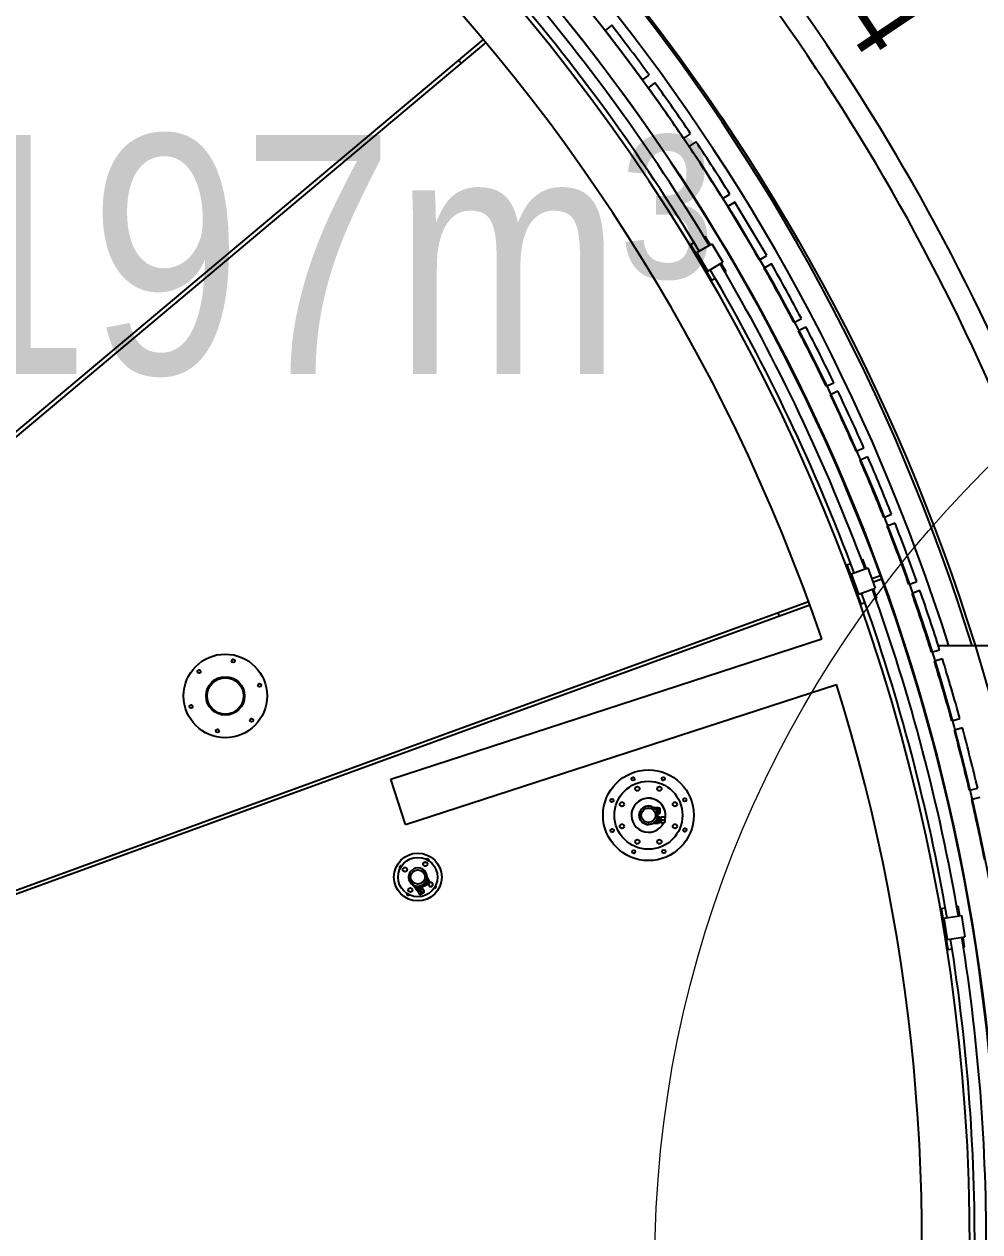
# Model space of a CAD drawing. Header units: millimetres. Extents: x 0 to 89100, y 0 to 63000.
# Drawn here: x 24588 to 28591, y 15849 to 20906 of the extents above; entities that cross this region are included whole.
import ezdxf

# ---------------------------------------------------------------- set-up
doc = ezdxf.new("R2010")
doc.units = ezdxf.units.MM
doc.header["$LTSCALE"] = 150
doc.layers.add('4003-AREA-02.1_F-Foundation', color=7, linetype='Continuous', lineweight=25, true_color=0xadadad)
for name, color, linetype, lineweight in [('4003-AREA-02.1_T-Tank', 7, 'Continuous', 25), ('4003-AREA-02.1_T-Tank_Annotation', 7, 'Continuous', 25), ('Detail Boundary', 7, 'Continuous', 18), ('Symbol', 7, 'Continuous', 18), ('Visible', 7, 'Continuous', 25), ('Visible Narrow', 7, 'Continuous', 18)]:
    doc.layers.add(name, color=color, linetype=linetype, lineweight=lineweight)
doc.styles.add('Text Style173', font='')
doc.styles.add('Text Style185', font='tahoma.ttf')
doc.styles.add('Title', font='arial.ttf')
doc.styles.get('Text Style173').set_extended_font_data('Bahnschrift SemiLight Condensed')
doc.dimstyles.new('Default - Method 2a$7', dxfattribs={"dimscale": 150, "dimtxt": 3, "dimasz": 2.5, "dimexe": 3, "dimexo": 0.5, "dimgap": 0.7, "dimtad": 0, "dimtoh": 1, "dimdec": 1, "dimrnd": 1e-08, "dimtxsty": 'Title', "dimcen": 0.09, "dimdle": 10, "dimclrd": 256, "dimclre": 256, "dimclrt": 7, "dimazin": 2, "dimtfac": 0.833333, "dimtdec": 1, "dimtmove": 0, "dimatfit": 3, "dimfxl": 1, "dimtolj": 1, "dimlwd": -1, "dimlwe": -1, "dimarcsym": 0})

# ---------------------------------------------------------------- blocks, each defined once
blk = doc.blocks.new('2dDetail0')
at = {"layer": 'Detail Boundary'}
blk.add_circle((212.881, 104.715), 31.352, dxfattribs=at)

msp = doc.modelspace()

# ---------------------------------------------------------------- linework, layer by layer
at = {"layer": '4003-AREA-02.1_F-Foundation'}
msp.add_circle((20518.6, 15802.58), 8430, dxfattribs=at)
at = {"layer": '4003-AREA-02.1_T-Tank'}
msp.add_circle((20518.6, 15802.58), 8150, dxfattribs=at)
at = {"layer": 'Visible'}
for p, q in [((27049.05, 20901.06), (27021.52, 20879.46)), ((20844.27, 16086.29), (26511.59, 20841.74)), ((26521.87, 20829.48), (20854.55, 16074.03)), ((27178.04, 20672.33), (27206.34, 20692.92)), ((27229.88, 20660.57), (27201.57, 20639.98)), ((27350.47, 20427.31), (27379.51, 20446.86)), ((27401.85, 20413.68), (27372.82, 20394.13)), ((27513.9, 20176.18), (27543.62, 20194.67)), ((27564.74, 20160.7), (27535.02, 20142.22)), ((27379.43, 19982.75), (27393.94, 19991.38)), ((27379.43, 19982.75), (27403.45, 19942.35)), ((27405.19, 19949.2), (27467.94, 19986.51)), ((27435.46, 20016.06), (27439.6, 20018.52)), ((27439.6, 20018.52), (27460.55, 19983.28)), ((27461.06, 19982.42), (27460.55, 19983.28)), ((27467.94, 19986.51), (27513.93, 19909.15)), ((27407.75, 19944.9), (27403.45, 19942.35)), ((27408.05, 19934.61), (27403.45, 19942.35)), ((27404.99, 19932.79), (27405.47, 19933.08)), ((27451.18, 19871.84), (27405.19, 19949.2)), ((27408.05, 19934.61), (27405.47, 19933.08)), ((27409.28, 19942.33), (27407.56, 19941.3)), ((27410.63, 19936.15), (27407.56, 19941.3)), ((27408.05, 19934.61), (27439.73, 19881.32)), ((27442.31, 19882.85), (27410.63, 19936.15)), ((27668.09, 19919.29), (27698.47, 19936.68)), ((27436.67, 19879.5), (27437.15, 19879.79)), ((27437.15, 19879.79), (27439.73, 19881.32)), ((27439.73, 19881.32), (27444.33, 19873.58)), ((27442.31, 19882.85), (27445.38, 19877.7)), ((27448.63, 19876.14), (27444.33, 19873.58)), ((27468.35, 19833.19), (27444.33, 19873.58)), ((27447.1, 19878.72), (27445.38, 19877.7)), ((27451.18, 19871.84), (27513.93, 19909.15)), ((27507.57, 19904.2), (27507.05, 19905.06)), ((27528.52, 19868.96), (27507.57, 19904.2)), ((27718.34, 19901.97), (27687.97, 19884.58)), ((27468.35, 19833.19), (27482.86, 19841.81)), ((27524.38, 19866.5), (27528.52, 19868.96)), ((27812.86, 19656.97), (27843.85, 19673.25)), ((27862.45, 19637.84), (27831.46, 19621.56)), ((27948.01, 19389.57), (27979.56, 19404.71)), ((27996.87, 19368.65), (27965.31, 19353.51)), ((28073.36, 19117.44), (28105.44, 19131.42)), ((28121.42, 19094.75), (28089.34, 19080.77)), ((28188.74, 18840.93), (28221.31, 18853.74)), ((28235.95, 18816.52), (28203.38, 18803.7)), ((28095.43, 18664.05), (28099.95, 18665.71)), ((28099.95, 18665.71), (28114.02, 18627.2)), ((28034.2, 18641.68), (28050.06, 18647.47)), ((28034.2, 18641.68), (28050.34, 18597.54)), ((28053.32, 18603.95), (28121.88, 18629)), ((28114.37, 18626.26), (28114.02, 18627.2)), ((28121.88, 18629), (28152.77, 18544.47)), ((28050.08, 18587.86), (28050.61, 18588.05)), ((28055.03, 18599.25), (28050.34, 18597.54)), ((28053.42, 18589.08), (28050.34, 18597.54)), ((28053.42, 18589.08), (28050.61, 18588.05)), ((28084.21, 18519.42), (28053.32, 18603.95)), ((28053.42, 18589.08), (28074.71, 18530.85)), ((28056.06, 18596.43), (28054.18, 18595.75)), ((28056.24, 18590.11), (28054.18, 18595.75)), ((28077.52, 18531.88), (28056.24, 18590.11)), ((28067.7, 18558.75), (28069.58, 18559.43)), ((28138.18, 18584.4), (28174.36, 18597.56)), ((28179.83, 18582.53), (28143.67, 18569.37)), ((28294.01, 18560.41), (28327.02, 18572.03)), ((28071.36, 18529.63), (28071.89, 18529.82)), ((28071.89, 18529.82), (28074.71, 18530.85)), ((28075.08, 18544.4), (28073.2, 18543.72)), ((28074.71, 18530.85), (28077.79, 18522.4)), ((28077.52, 18531.88), (28079.58, 18526.24)), ((28082.49, 18524.11), (28077.79, 18522.4)), ((28093.93, 18478.25), (28077.79, 18522.4)), ((28081.46, 18526.93), (28079.58, 18526.24)), ((28084.21, 18519.42), (28152.77, 18544.47)), ((28145.6, 18540.79), (28145.26, 18541.73)), ((28159.67, 18502.28), (28145.6, 18540.79)), ((28340.3, 18534.3), (28307.29, 18522.68)), ((20921.66, 15957.8), (27873.66, 18488.12)), ((27879.13, 18473.08), (20927.13, 15942.76)), ((28093.93, 18478.25), (28109.78, 18484.04)), ((28155.15, 18500.62), (28159.67, 18502.28)), ((26123.54, 17744.65), (27928.92, 18331.65)), ((28389.02, 18276.26), (28422.43, 18286.68)), ((34978.62, 18302.58), (28417.42, 18302.58)), ((28434.33, 18248.49), (28400.92, 18238.07)), ((26185.39, 17554.45), (27991.09, 18141.56)), ((28473.65, 17988.85), (28507.42, 17998.04)), ((28517.93, 17959.45), (28484.16, 17950.25)), ((26185.39, 17554.45), (26123.54, 17744.65)), ((28547.79, 17698.55), (28581.87, 17706.51)), ((28590.97, 17667.56), (28556.89, 17659.6)), ((27222.57, 17626.74), (27234.82, 17626.74)), ((27235.02, 17626.15), (27245.45, 17626.15)), ((27238.63, 17612.65), (27238.63, 17612.65)), ((27240.63, 17601.42), (27241.45, 17601.42)), ((27240.92, 17599.83), (27241.45, 17599.83)), ((27241.45, 17601.42), (27241.45, 17599.83)), ((27241.45, 17587.46), (27241.45, 17599.83)), ((27241.45, 17599.15), (27245.45, 17599.15)), ((27245.45, 17624.65), (27245.45, 17626.15)), ((27245.45, 17624.65), (27245.45, 17624.01)), ((27245.45, 17624.65), (27250.45, 17624.65)), ((27245.45, 17613.29), (27245.45, 17624.01)), ((27245.45, 17613.29), (27245.45, 17612.65)), ((27245.45, 17612.65), (27245.45, 17612.01)), ((27245.45, 17612.65), (27250.45, 17612.65)), ((27245.45, 17601.29), (27245.45, 17612.01)), ((27245.45, 17601.29), (27245.45, 17600.65)), ((27245.45, 17600.65), (27250.45, 17600.65)), ((27245.45, 17599.15), (27245.45, 17600.65)), ((27250.45, 17624.65), (27250.45, 17612.65)), ((27250.45, 17612.65), (27250.45, 17600.65)), ((27222.57, 17560.56), (27234.82, 17560.56)), ((27235.02, 17561.15), (27245.45, 17561.15)), ((27240.63, 17585.87), (27241.45, 17585.87)), ((27240.92, 17587.46), (27241.45, 17587.46)), ((27241.45, 17588.15), (27245.45, 17588.15)), ((27241.45, 17587.46), (27241.45, 17585.87)), ((27245.45, 17586.65), (27245.45, 17588.15)), ((27245.45, 17586.65), (27245.45, 17586.01)), ((27245.45, 17586.65), (27250.45, 17586.65)), ((27245.45, 17575.29), (27245.45, 17586.01)), ((27245.45, 17575.29), (27245.45, 17574.65)), ((27245.45, 17574.65), (27245.45, 17574.01)), ((27245.45, 17574.65), (27250.45, 17574.65)), ((27245.45, 17563.29), (27245.45, 17574.01)), ((27245.45, 17563.29), (27245.45, 17562.65)), ((27245.45, 17562.65), (27250.45, 17562.65)), ((27245.45, 17561.15), (27245.45, 17562.65)), ((27250.45, 17586.65), (27250.45, 17574.65)), ((27250.45, 17584.65), (27255.45, 17584.65)), ((27250.45, 17574.65), (27250.45, 17562.65)), ((27250.45, 17564.65), (27255.45, 17564.65)), ((27255.45, 17586.65), (27255.45, 17574.65)), ((27255.45, 17586.65), (27271.45, 17586.65)), ((27255.45, 17574.65), (27255.45, 17562.65)), ((27255.45, 17574.65), (27271.45, 17574.65)), ((27255.45, 17562.65), (27271.45, 17562.65)), ((27271.45, 17586.65), (27271.45, 17574.65)), ((27271.45, 17574.65), (27271.45, 17562.65)), ((26224.7, 17290.56), (26218.29, 17301.21)), ((26253.87, 17295.4), (26230.61, 17281.7)), ((26249.88, 17297.7), (26249.46, 17298.4)), ((26249.88, 17297.7), (26251.25, 17298.5)), ((26250.98, 17298.96), (26251.25, 17298.5)), ((26261.91, 17304.78), (26251.25, 17298.5)), ((26253.21, 17295.54), (26251.41, 17298.6)), ((26253.24, 17295.56), (26251.44, 17298.62)), ((26252.23, 17294.44), (26254.77, 17290.13)), ((26252.88, 17294.82), (26255.41, 17290.51)), ((26253.24, 17295.56), (26253.21, 17295.54)), ((26255.31, 17296.78), (26253.51, 17299.83)), ((26253.68, 17295.73), (26253.87, 17295.4)), ((26256.31, 17297.37), (26254.51, 17300.43)), ((26254.64, 17295.86), (26254.51, 17296.09)), ((26254.56, 17295.81), (26262.65, 17300.58)), ((26255.83, 17293.66), (26254.56, 17295.81)), ((26256.31, 17297.37), (26255.31, 17296.78)), ((26255.83, 17293.66), (26263.92, 17298.42)), ((26260.44, 17299.8), (26258.64, 17302.86)), ((26261.45, 17300.4), (26259.65, 17303.45)), ((26261.45, 17300.4), (26260.44, 17299.8)), ((26261.91, 17304.78), (26261.64, 17305.24)), ((26263.51, 17301.61), (26261.71, 17304.67)), ((26263.55, 17301.63), (26261.75, 17304.69)), ((26261.91, 17304.78), (26263.28, 17305.59)), ((26262.57, 17300.53), (26262.44, 17300.76)), ((26263.92, 17298.42), (26262.65, 17300.58)), ((26262.86, 17306.3), (26263.28, 17305.59)), ((26263.15, 17301.32), (26263.35, 17300.99)), ((26286.61, 17314.69), (26263.35, 17300.99)), ((26263.55, 17301.63), (26263.51, 17301.61)), ((26266.11, 17297.97), (26264.08, 17301.42)), ((26266.33, 17298.1), (26264.3, 17301.55)), ((26273.31, 17300.82), (26266.11, 17297.97)), ((26266.11, 17297.97), (26266.33, 17298.1)), ((26269.78, 17300.14), (26267.75, 17303.58)), ((26269.78, 17300.14), (26273.56, 17302.36)), ((26273.56, 17302.36), (26271.53, 17305.81)), ((26273.31, 17300.82), (26281.93, 17305.9)), ((26281.72, 17324.16), (26276.04, 17334)), ((26280.46, 17306.43), (26278.43, 17309.87)), ((26280.46, 17306.43), (26284.24, 17308.65)), ((26281.32, 17323.68), (26286.61, 17314.69)), ((26281.93, 17305.9), (26287.91, 17310.82)), ((26284.24, 17308.65), (26282.21, 17312.1)), ((26287.69, 17310.69), (26285.66, 17314.13)), ((26287.91, 17310.82), (26285.88, 17314.26)), ((26287.69, 17310.69), (26287.91, 17310.82)), ((26225.31, 17290.68), (26230.61, 17281.7)), ((26231.6, 17282.28), (26234.14, 17277.98)), ((26232.46, 17282.79), (26235, 17278.48)), ((26234.14, 17277.98), (26235, 17278.48)), ((26235, 17278.48), (26243.04, 17283.22)), ((26236.16, 17279.17), (26238.7, 17274.86)), ((26236.68, 17273.67), (26237.54, 17274.18)), ((26236.68, 17273.67), (26242.13, 17264.41)), ((26245.58, 17278.91), (26237.54, 17274.18)), ((26237.54, 17274.18), (26243, 17264.91)), ((26240.5, 17287.53), (26243.04, 17283.22)), ((26242.13, 17264.41), (26243, 17264.91)), ((26242.46, 17288.68), (26244.99, 17284.37)), ((26243.75, 17263.33), (26243.03, 17263.51)), ((26243.04, 17283.22), (26244.99, 17284.37)), ((26263.57, 17275), (26243.75, 17263.33)), ((26244.99, 17284.37), (26253.68, 17289.49)), ((26245.58, 17278.91), (26247.53, 17280.06)), ((26245.58, 17278.91), (26251.04, 17269.65)), ((26256.22, 17285.18), (26247.53, 17280.06)), ((26247.53, 17280.06), (26252.99, 17270.8)), ((26262.15, 17269.53), (26249.23, 17261.91)), ((26251.04, 17269.65), (26252.99, 17270.8)), ((26251.14, 17293.8), (26253.68, 17289.49)), ((26253.39, 17289.32), (26255.93, 17285.01)), ((26253.68, 17289.49), (26254.77, 17290.13)), ((26254.77, 17290.13), (26255.41, 17290.51)), ((26256.22, 17285.18), (26257.31, 17285.82)), ((26256.22, 17285.18), (26261.68, 17275.92)), ((26257.95, 17286.2), (26257.31, 17285.82)), ((26257.31, 17285.82), (26262.76, 17276.56)), ((26257.95, 17286.2), (26263.41, 17276.94)), ((26261.68, 17275.92), (26262.76, 17276.56)), ((26263.57, 17275), (26263.75, 17275.72)), ((28429.64, 17202.65), (28446.29, 17205.41)), ((28429.64, 17202.65), (28437.33, 17156.28)), ((28493.95, 17213.31), (28498.7, 17214.1)), ((28498.7, 17214.1), (28505.41, 17173.65)), ((28435.29, 17146.82), (28435.84, 17146.91)), ((28438.8, 17147.4), (28435.84, 17146.91)), ((28442.26, 17157.1), (28437.33, 17156.28)), ((28438.8, 17147.4), (28437.33, 17156.28)), ((28438.8, 17147.4), (28448.95, 17086.24)), ((28442.75, 17154.14), (28440.78, 17153.81)), ((28441.76, 17147.89), (28440.78, 17153.81)), ((28441.45, 17162.03), (28513.46, 17173.97)), ((28456.17, 17073.24), (28441.45, 17162.03)), ((28451.91, 17086.73), (28441.76, 17147.89)), ((28505.57, 17172.66), (28505.41, 17173.65)), ((28513.46, 17173.97), (28528.19, 17085.18)), ((28445.43, 17085.65), (28445.99, 17085.74)), ((28445.99, 17085.74), (28448.95, 17086.24)), ((28448.95, 17086.24), (28450.42, 17077.36)), ((28455.35, 17078.17), (28450.42, 17077.36)), ((28458.11, 17030.99), (28450.42, 17077.36)), ((28451.91, 17086.73), (28452.89, 17080.81)), ((28454.86, 17081.13), (28452.89, 17080.81)), ((28456.17, 17073.24), (28528.19, 17085.18)), ((28520.46, 17082.89), (28520.29, 17083.88)), ((28527.16, 17042.44), (28520.46, 17082.89)), ((28522.41, 17041.65), (28527.16, 17042.44)), ((28458.11, 17030.99), (28474.76, 17033.75))]:
    msp.add_line(p, q, dxfattribs=at)
for centre, radius in [((20518.6, 15802.58), 8250), ((25430.92, 18093.24), 175), ((25464, 18239.54), 7), ((25320.76, 18195.04), 7), ((25430.92, 18093.24), 80.5), ((25430.92, 18093.24), 80), ((25430.92, 18093.24), 76.1), ((25574.17, 18137.74), 7), ((25287.68, 18048.73), 7), ((25397.84, 17946.93), 7), ((25541.09, 17991.44), 7), ((27202.95, 17593.65), 190), ((27138.46, 17745.53), 7), ((27264.74, 17746.64), 7), ((27202.95, 17593.65), 142.5), ((27157.03, 17704.51), 9), ((27248.87, 17704.51), 9), ((27049.96, 17655.44), 7), ((27092.08, 17639.57), 9), ((27313.81, 17639.57), 9), ((27354.83, 17658.14), 7), ((27202.95, 17593.65), 38.47), ((27202.95, 17593.65), 29.99), ((27092.08, 17547.73), 9), ((27313.81, 17547.73), 9), ((27051.07, 17529.16), 7), ((27355.94, 17531.86), 7), ((27141.16, 17440.66), 7), ((27157.03, 17482.78), 9), ((27248.87, 17482.78), 9), ((27267.44, 17441.77), 7), ((26237.02, 17334.83), 100), ((26237.02, 17334.83), 82.5), ((26268.27, 17388.96), 9), ((26268.27, 17388.96), 8.75), ((26182.9, 17366.08), 9), ((26182.9, 17366.08), 8.75), ((26237.03, 17334.81), 30), ((26256.98, 17367.37), 1.31), ((26262, 17363.04), 1.82), ((26212.07, 17306.59), 1.82), ((26217.09, 17302.25), 1.31), ((26205.77, 17280.7), 9), ((26205.77, 17280.7), 8.75)]:
    msp.add_circle(centre, radius, dxfattribs=at)
for centre, radius, start, end in [((20518.6, 15802.58), 8966, 45.965085, 314.034915), ((20518.6, 15802.58), 8420, 17.272232, 276.750813), ((20518.6, 15802.58), 8326.9, 17.471529, 276.329235), ((20518.6, 15802.58), 8030, 304.017858, 74.209996), ((20518.6, 15802.58), 7830, 18.844238, 73.39969), ((20518.6, 15802.58), 8966, 16.190456, 44.034915), ((20518.6, 15802.58), 8874, 16.362999, 44.029925), ((20518.6, 15802.58), 8050.85, 31.05291, 41.070941), ((20518.6, 15802.58), 8099.15, 31.051, 41.072851), ((20518.6, 15802.58), 8150, 20.056241, 39.943759), ((20518.6, 15802.58), 8285, 36.175723, 37.980023), ((20518.6, 15802.58), 8250, 36.17631, 37.979437), ((20518.6, 15802.58), 7695, 39.940433, 40.059567), ((20518.6, 15802.58), 8250, 34.095385, 35.898512), ((20518.6, 15802.58), 8285, 34.094798, 35.899099), ((20518.6, 15802.58), 8250, 32.01446, 33.817587), ((20518.6, 15802.58), 8285, 32.013873, 33.818174), ((20518.6, 15802.58), 8250, 29.933535, 31.736662), ((20518.6, 15802.58), 8285, 29.932948, 31.737249), ((20518.6, 15802.58), 8050.85, 20.394369, 30.4124), ((20518.6, 15802.58), 8099.15, 20.392459, 30.41431), ((20518.6, 15802.58), 8250, 27.85261, 29.655737), ((20518.6, 15802.58), 8285, 27.852024, 29.656324), ((20518.6, 15802.58), 8250, 25.771686, 27.574812), ((20518.6, 15802.58), 8285, 25.771099, 27.575399), ((20518.6, 15802.58), 8285, 23.690174, 25.494474), ((20518.6, 15802.58), 8250, 23.690761, 25.493888), ((20518.6, 15802.58), 8250, 21.609836, 23.412963), ((20518.6, 15802.58), 8285, 21.609249, 23.413549), ((20518.6, 15802.58), 8285, 19.528324, 21.332625), ((20518.6, 15802.58), 8250, 19.528911, 21.332038), ((20518.6, 15802.58), 8150, 19.943759, 20.056241), ((20518.6, 15802.58), 8150, 0.056241, 19.943759), ((20518.6, 15802.58), 8050.85, 9.735828, 19.753859), ((20518.6, 15802.58), 8099.15, 9.733918, 19.755769), ((20518.6, 15802.58), 8250, 17.447986, 19.251113), ((20518.6, 15802.58), 8285, 17.447399, 19.2517), ((20518.6, 15802.58), 7695, 19.940433, 20.059567), ((20518.6, 15802.58), 8250, 15.367061, 17.170188), ((20518.6, 15802.58), 8285, 15.366474, 17.170775), ((20518.6, 15802.58), 7830, 326.60031, 17.380702), ((20518.6, 15802.58), 8285, 13.28555, 15.08985), ((20518.6, 15802.58), 8250, 13.286136, 15.089263), ((27202.95, 17593.65), 71.5, 343.34381, 334.30589), ((27202.95, 17593.65), 71.21, 344.13671, 334.19435), ((20518.6, 15802.58), 8250, 11.205212, 13.008338), ((27202.95, 17593.65), 38.69, 58.78656, 301.21344), ((27140.45, 17593.65), 100, 6.231, 10.95278), ((27202.95, 17593.65), 38.69, 354.25945, 5.74055), ((27140.45, 17593.65), 100, 349.04722, 353.769), ((26277.02, 17404.11), 7, 348.60084, 131.39916), ((26167.74, 17374.83), 7, 78.60084, 221.39916), ((26237.03, 17334.81), 38.47, 60.41135, 177.48785), ((26257.03, 17367.45), 1.21, 55.0364, 61.97569), ((26237.03, 17334.81), 38.47, 50.96709, 56.60065), ((26262.06, 17363.11), 1.72, 45.07294, 51.93906), ((26237.03, 17334.81), 38.47, 39.54736, 46.04491), ((26266.77, 17356.82), 2.51, 33.10268, 39.90933), ((26237.03, 17334.81), 38.47, 25.49027, 33.46464), ((26270.21, 17347.89), 3.86, 18.12939, 24.88465), ((26237.03, 17334.81), 38.47, 7.52415, 17.52173), ((26237.03, 17334.81), 38.47, 187.52415, 197.52173), ((26203.86, 17321.74), 3.86, 198.12939, 204.88465), ((26237.03, 17334.81), 38.47, 205.49027, 213.46464), ((26207.3, 17312.81), 2.51, 213.10268, 219.90933), ((26237.03, 17334.81), 38.47, 219.54736, 226.04491), ((26212, 17306.52), 1.72, 225.07294, 231.93906), ((26237.03, 17334.81), 38.47, 230.96709, 236.60065), ((26217.04, 17302.17), 1.21, 235.0364, 241.97569), ((26237.03, 17334.81), 38.47, 240.41135, 357.48785), ((26205.31, 17388.66), 100, 289.55322, 294.275), ((26238.3, 17332.66), 40, 291.87907, 309.13293), ((26256.16, 17302.35), 8.7, 267.84619, 333.16581), ((26238.3, 17332.66), 39.62, 297.03618, 303.97582), ((26205.31, 17388.66), 100, 306.737, 311.45878), ((26291.15, 17303.58), 9, 161.21449, 114.89974), ((26291.15, 17303.58), 8.75, 158.46622, 114.73903), ((26306.31, 17294.83), 7, 258.60084, 41.39916), ((26197.02, 17265.55), 7, 168.60084, 311.39916), ((26247.2, 17265.36), 4, 210.506, 300.506), ((26260.12, 17272.97), 4, 300.506, 30.506), ((20518.6, 15802.58), 8050.85, 359.243935, 9.095318), ((20518.6, 15802.58), 8099.15, 359.243935, 9.097228)]:
    msp.add_arc(centre, radius, start, end, dxfattribs=at)
for centre in [(26234.2, 17330.24), (26242.41, 17335.08)]:
    msp.add_ellipse(centre, major_axis=(20.11, -34.14), ratio=0.5, start_param=6.2226255, end_param=6.3437451, dxfattribs=at)
for points, knots in [([(27238.63, 17612.65), (27238.29, 17614.4), (27237.91, 17616.12), (27237.1, 17619.35), (27236.69, 17620.83), (27235.93, 17623.41), (27235.58, 17624.49), (27235.06, 17626.03), (27234.9, 17626.51), (27234.82, 17626.72), (27234.82, 17626.74), (27234.82, 17626.74)], [-3.2040286, -3.2040286, -3.2040286, -3.2040286, -2.6702293, -2.6702293, -2.1390184, -2.1390184, -1.6018016, -1.6018016, -1.0849327, -1.0849327, -0.9490741, -0.9490741, -0.9490741, -0.9490741]), ([(27234.82, 17560.56), (27234.82, 17560.56), (27234.82, 17560.56), (27234.82, 17560.58), (27234.95, 17560.94), (27235.42, 17562.33), (27235.76, 17563.37), (27236.56, 17565.99), (27237.01, 17567.58), (27237.87, 17571), (27238.27, 17572.81), (27238.63, 17574.65)], [-2.2570602, -2.2570602, -2.2570602, -2.2570602, -2.2374266, -2.2374266, -1.7027674, -1.7027674, -1.1397398, -1.1397398, -0.5606326, -0.5606326, 0, 0, 0, 0]), ([(26266.78, 17359.32), (26266.67, 17359.31), (26266.63, 17359.3), (26266.35, 17359.26), (26266.12, 17359.18), (26265.72, 17358.95), (26265.54, 17358.8), (26265.29, 17358.47), (26265.14, 17358.26), (26264.97, 17357.67), (26264.94, 17357.37), (26265.01, 17356.76), (26265.11, 17356.44), (26265.42, 17355.86), (26265.64, 17355.6), (26266.13, 17355.2), (26266.39, 17355.05), (26266.93, 17354.88), (26267.2, 17354.84), (26267.46, 17354.85)], [-0.88809405, -0.88809405, -0.88809405, -0.88809405, -0.85408507, -0.85408507, -0.70432621, -0.70432621, -0.55057287, -0.55057287, -0.45351319, -0.45351319, -0.36719905, -0.36719905, -0.26892999, -0.26892999, -0.1703214, -0.1703214, -0.07964232, -0.07964232, 0, 0, 0, 0]), ([(26267.46, 17354.85), (26267.62, 17354.86), (26267.78, 17354.89), (26268.09, 17354.98), (26268.23, 17355.05), (26268.61, 17355.27), (26268.78, 17355.45), (26269, 17355.77), (26269.15, 17356), (26269.3, 17356.63), (26269.3, 17356.93), (26269.2, 17357.55), (26269.08, 17357.86), (26268.73, 17358.41), (26268.51, 17358.66), (26268, 17359.04), (26267.73, 17359.16), (26267.25, 17359.3), (26267.07, 17359.33), (26266.78, 17359.32)], [-2.0208705, -2.0208705, -2.0208705, -2.0208705, -1.8772545, -1.8772545, -1.7333861, -1.7333861, -1.4840345, -1.4840345, -1.2802086, -1.2802086, -1.1063424, -1.1063424, -0.9134867, -0.9134867, -0.7236901, -0.7236901, -0.5382233, -0.5382233, -0.3900342, -0.3900342, -0.3900342, -0.3900342]), ([(26272.85, 17350.7), (26272.8, 17350.74), (26272.75, 17350.79), (26272.42, 17351.06), (26272.11, 17351.24), (26271.36, 17351.51), (26271, 17351.54), (26270.45, 17351.51), (26270.15, 17351.46), (26269.54, 17351.18), (26269.27, 17350.98), (26268.79, 17350.47), (26268.59, 17350.16), (26268.31, 17349.39), (26268.24, 17348.94), (26268.28, 17347.99), (26268.4, 17347.49), (26268.82, 17346.58), (26269.11, 17346.17), (26269.47, 17345.83)], [-0.9704707, -0.9704707, -0.9704707, -0.9704707, -0.9524176, -0.9524176, -0.85976986, -0.85976986, -0.74750581, -0.74750581, -0.64536478, -0.64536478, -0.54574744, -0.54574744, -0.43407682, -0.43407682, -0.30115872, -0.30115872, -0.14884368, -0.14884368, 0, 0, 0, 0]), ([(26269.47, 17345.83), (26269.65, 17345.66), (26269.85, 17345.51), (26270.27, 17345.27), (26270.49, 17345.17), (26271.07, 17345), (26271.41, 17344.98), (26271.96, 17345.03), (26272.23, 17345.09), (26272.8, 17345.35), (26273.07, 17345.55), (26273.55, 17346.06), (26273.74, 17346.38), (26274.02, 17347.15), (26274.08, 17347.6), (26274.04, 17348.56), (26273.92, 17349.07), (26273.44, 17350.09), (26273.12, 17350.45), (26272.85, 17350.7)], [-1.02918354, -1.02918354, -1.02918354, -1.02918354, -0.99109345, -0.99109345, -0.95291598, -0.95291598, -0.89650154, -0.89650154, -0.85215658, -0.85215658, -0.80310396, -0.80310396, -0.74741836, -0.74741836, -0.68109495, -0.68109495, -0.60482262, -0.60482262, -0.51371144, -0.51371144, -0.51371144, -0.51371144]), ([(26198.53, 17336.42), (26198.27, 17336.1), (26198.07, 17335.74), (26197.76, 17334.99), (26197.65, 17334.6), (26197.48, 17333.47), (26197.51, 17332.71), (26197.84, 17331.36), (26198.09, 17330.84), (26198.6, 17330.06), (26198.9, 17329.73), (26199.57, 17329.24), (26199.89, 17329.09), (26200.55, 17328.89), (26200.88, 17328.86), (26201.58, 17328.93), (26201.93, 17329.04), (26202.52, 17329.36), (26202.88, 17329.6), (26203.24, 17330.05)], [-1.6090311, -1.6090311, -1.6090311, -1.6090311, -1.482703, -1.482703, -1.3561132, -1.3561132, -1.1304218, -1.1304218, -0.9277192, -0.9277192, -0.7363072, -0.7363072, -0.5716999, -0.5716999, -0.3817858, -0.3817858, -0.1705714, -0.1705714, 0, 0, 0, 0]), ([(26203.24, 17330.05), (26203.62, 17330.51), (26203.83, 17331.01), (26204.1, 17331.79), (26204.2, 17332.27), (26204.27, 17333.34), (26204.22, 17334), (26203.87, 17335.23), (26203.62, 17335.74), (26203.13, 17336.44), (26202.82, 17336.8), (26202.08, 17337.28), (26201.76, 17337.42), (26201.04, 17337.6), (26200.74, 17337.59), (26200.19, 17337.54), (26199.84, 17337.42), (26199.26, 17337.1), (26198.89, 17336.86), (26198.53, 17336.42)], [-1.472432, -1.472432, -1.472432, -1.472432, -1.3377055, -1.3377055, -1.1479442, -1.1479442, -0.917166, -0.917166, -0.7189185, -0.7189185, -0.5770011, -0.5770011, -0.4876941, -0.4876941, -0.3821992, -0.3821992, -0.1715089, -0.1715089, 0, 0, 0, 0]), ([(26204.59, 17323.8), (26204.42, 17323.96), (26204.22, 17324.11), (26203.8, 17324.36), (26203.57, 17324.46), (26202.99, 17324.63), (26202.66, 17324.65), (26202.1, 17324.6), (26201.84, 17324.54), (26201.27, 17324.28), (26201, 17324.08), (26200.52, 17323.56), (26200.33, 17323.25), (26200.05, 17322.48), (26199.98, 17322.02), (26200.02, 17321.06), (26200.15, 17320.55), (26200.63, 17319.54), (26200.95, 17319.17), (26201.21, 17318.93)], [-1.02918354, -1.02918354, -1.02918354, -1.02918354, -0.99109345, -0.99109345, -0.95291598, -0.95291598, -0.89650154, -0.89650154, -0.85215658, -0.85215658, -0.80310396, -0.80310396, -0.74741836, -0.74741836, -0.68109495, -0.68109495, -0.60482262, -0.60482262, -0.51371144, -0.51371144, -0.51371144, -0.51371144]), ([(26201.21, 17318.93), (26201.26, 17318.88), (26201.32, 17318.84), (26201.65, 17318.57), (26201.96, 17318.38), (26202.7, 17318.11), (26203.07, 17318.09), (26203.62, 17318.11), (26203.92, 17318.17), (26204.53, 17318.44), (26204.8, 17318.64), (26205.28, 17319.16), (26205.47, 17319.47), (26205.76, 17320.23), (26205.82, 17320.68), (26205.79, 17321.64), (26205.67, 17322.14), (26205.25, 17323.05), (26204.96, 17323.46), (26204.59, 17323.8)], [-0.96963496, -0.96963496, -0.96963496, -0.96963496, -0.95160389, -0.95160389, -0.85904006, -0.85904006, -0.74686425, -0.74686425, -0.64482063, -0.64482063, -0.54529794, -0.54529794, -0.43373625, -0.43373625, -0.3009485, -0.3009485, -0.14878153, -0.14878153, 0, 0, 0, 0]), ([(26206.6, 17314.78), (26206.44, 17314.77), (26206.29, 17314.74), (26205.98, 17314.65), (26205.83, 17314.58), (26205.46, 17314.35), (26205.29, 17314.17), (26205.06, 17313.86), (26204.92, 17313.63), (26204.77, 17313), (26204.77, 17312.7), (26204.87, 17312.08), (26204.99, 17311.77), (26205.33, 17311.21), (26205.55, 17310.97), (26206.07, 17310.59), (26206.34, 17310.46), (26206.81, 17310.33), (26206.99, 17310.3), (26207.29, 17310.31)], [-2.0208705, -2.0208705, -2.0208705, -2.0208705, -1.8772545, -1.8772545, -1.7333861, -1.7333861, -1.4840345, -1.4840345, -1.2802086, -1.2802086, -1.1063424, -1.1063424, -0.9134867, -0.9134867, -0.7236901, -0.7236901, -0.5382233, -0.5382233, -0.3900342, -0.3900342, -0.3900342, -0.3900342]), ([(26207.29, 17310.31), (26207.4, 17310.32), (26207.44, 17310.33), (26207.72, 17310.37), (26207.94, 17310.45), (26208.35, 17310.68), (26208.53, 17310.83), (26208.78, 17311.15), (26208.93, 17311.37), (26209.1, 17311.96), (26209.12, 17312.25), (26209.06, 17312.87), (26208.96, 17313.19), (26208.64, 17313.76), (26208.43, 17314.02), (26207.94, 17314.43), (26207.67, 17314.57), (26207.13, 17314.75), (26206.87, 17314.79), (26206.6, 17314.78)], [-0.88809405, -0.88809405, -0.88809405, -0.88809405, -0.85408507, -0.85408507, -0.70432621, -0.70432621, -0.55057287, -0.55057287, -0.45351319, -0.45351319, -0.36719905, -0.36719905, -0.26892999, -0.26892999, -0.1703214, -0.1703214, -0.07964232, -0.07964232, 0, 0, 0, 0]), ([(26224.7, 17290.56), (26224.7, 17290.56), (26224.7, 17290.56), (26224.7, 17290.56), (26224.7, 17290.56), (26224.7, 17290.56), (26224.71, 17290.56), (26224.71, 17290.56), (26224.72, 17290.57), (26224.74, 17290.57), (26224.74, 17290.57), (26224.75, 17290.57), (26224.76, 17290.57), (26224.77, 17290.57), (26224.78, 17290.58), (26224.78, 17290.58), (26224.8, 17290.58), (26224.83, 17290.59), (26224.85, 17290.59), (26224.88, 17290.6), (26224.9, 17290.6), (26224.93, 17290.61), (26224.96, 17290.61), (26225, 17290.62), (26225.04, 17290.63), (26225.07, 17290.63), (26225.11, 17290.64), (26225.16, 17290.65), (26225.2, 17290.66), (26225.24, 17290.67), (26225.29, 17290.68), (26225.34, 17290.69), (26225.39, 17290.7), (26225.45, 17290.71), (26225.5, 17290.72), (26225.56, 17290.73), (26225.62, 17290.75), (26225.68, 17290.76), (26225.74, 17290.77), (26225.81, 17290.79), (26225.87, 17290.8), (26225.94, 17290.81), (26226.01, 17290.83), (26226.08, 17290.84), (26226.15, 17290.86), (26226.23, 17290.88), (26226.38, 17290.91), (26226.54, 17290.94), (26226.71, 17290.98), (26226.8, 17291), (26226.89, 17291.02), (26226.98, 17291.04), (26227.07, 17291.06), (26227.16, 17291.08), (26227.26, 17291.1), (26227.35, 17291.12), (26227.45, 17291.14), (26227.55, 17291.17), (26227.65, 17291.19), (26227.75, 17291.21), (26227.86, 17291.24), (26227.96, 17291.26), (26228.07, 17291.29), (26228.18, 17291.31), (26228.28, 17291.34), (26228.39, 17291.36), (26228.51, 17291.39), (26228.62, 17291.42), (26228.73, 17291.44), (26228.85, 17291.47), (26228.97, 17291.5), (26229.08, 17291.53), (26229.2, 17291.56), (26229.32, 17291.59), (26229.44, 17291.62), (26229.57, 17291.65), (26229.63, 17291.66), (26229.69, 17291.68), (26229.75, 17291.7), (26229.81, 17291.71), (26229.88, 17291.73), (26229.94, 17291.74), (26230.06, 17291.77), (26230.19, 17291.81), (26230.32, 17291.84), (26230.45, 17291.87), (26230.58, 17291.91), (26230.71, 17291.94), (26230.85, 17291.98), (26230.98, 17292.01), (26231.12, 17292.05), (26231.25, 17292.09), (26231.39, 17292.12), (26231.53, 17292.16), (26231.67, 17292.2), (26231.81, 17292.24), (26231.95, 17292.28), (26232.09, 17292.32), (26232.23, 17292.35), (26232.38, 17292.4), (26232.52, 17292.44), (26232.66, 17292.48), (26232.81, 17292.52), (26232.96, 17292.56), (26233.1, 17292.6), (26233.25, 17292.65), (26233.4, 17292.69), (26233.54, 17292.73), (26233.69, 17292.78), (26233.84, 17292.82), (26233.99, 17292.86), (26234.14, 17292.91), (26234.29, 17292.95), (26234.44, 17293), (26234.59, 17293.05), (26234.67, 17293.07), (26234.75, 17293.09), (26234.82, 17293.12), (26234.9, 17293.14), (26234.97, 17293.16), (26235.05, 17293.19), (26235.2, 17293.24), (26235.36, 17293.28), (26235.51, 17293.33), (26235.66, 17293.38), (26235.82, 17293.43), (26235.97, 17293.48), (26236.13, 17293.53), (26236.28, 17293.58), (26236.44, 17293.63), (26236.59, 17293.68), (26236.75, 17293.73), (26236.9, 17293.78), (26237.06, 17293.84), (26237.21, 17293.89), (26237.37, 17293.94), (26237.53, 17293.99), (26237.68, 17294.05), (26237.84, 17294.1), (26237.99, 17294.16), (26238.15, 17294.21), (26238.31, 17294.26), (26238.46, 17294.32), (26238.62, 17294.37), (26238.77, 17294.43)], [9.4479436, 9.4479436, 9.4479436, 9.4479436, 9.4924695, 9.4924695, 9.4924695, 9.9916167, 9.9916167, 9.9916167, 10.4894469, 10.4894469, 10.4894469, 10.7377795, 10.7377795, 10.7377795, 10.9860516, 10.9860516, 10.9860516, 11.4837241, 11.4837241, 11.4837241, 11.9826998, 11.9826998, 11.9826998, 12.4826938, 12.4826938, 12.4826938, 12.983388, 12.983388, 12.983388, 13.4844401, 13.4844401, 13.4844401, 13.9854922, 13.9854922, 13.9854922, 14.4861787, 14.4861787, 14.4861787, 14.9861344, 14.9861344, 14.9861344, 15.4850027, 15.4850027, 15.4850027, 15.9824438, 15.9824438, 15.9824438, 16.977056, 16.977056, 16.977056, 17.4761591, 17.4761591, 17.4761591, 17.9761631, 17.9761631, 17.9761631, 18.4767845, 18.4767845, 18.4767845, 18.9777199, 18.9777199, 18.9777199, 19.4786516, 19.4786516, 19.4786516, 19.9792546, 19.9792546, 19.9792546, 20.4792019, 20.4792019, 20.4792019, 20.9781716, 20.9781716, 20.9781716, 21.4758527, 21.4758527, 21.4758527, 21.7241211, 21.7241211, 21.7241211, 21.9724457, 21.9724457, 21.9724457, 22.470175, 22.470175, 22.470175, 22.9691473, 22.9691473, 22.9691473, 23.4691045, 23.4691045, 23.4691045, 23.9697693, 23.9697693, 23.9697693, 24.4708507, 24.4708507, 24.4708507, 24.9720498, 24.9720498, 24.9720498, 25.4730653, 25.4730653, 25.4730653, 25.9735982, 25.9735982, 25.9735982, 26.4733576, 26.4733576, 26.4733576, 26.9720664, 26.9720664, 26.9720664, 27.4694669, 27.4694669, 27.4694669, 27.7176497, 27.7176497, 27.7176497, 27.96591, 27.96591, 27.96591, 28.4628547, 28.4628547, 28.4628547, 28.9601249, 28.9601249, 28.9601249, 29.4574305, 29.4574305, 29.4574305, 29.9544849, 29.9544849, 29.9544849, 30.4510106, 30.4510106, 30.4510106, 30.9472536, 30.9472536, 30.9472536, 31.443467, 31.443467, 31.443467, 31.939661, 31.939661, 31.939661, 31.939661]), ([(26266.33, 17298.1), (26266.48, 17298.17), (26266.63, 17298.25), (26266.78, 17298.32), (26266.93, 17298.39), (26267.08, 17298.47), (26267.23, 17298.55), (26267.38, 17298.62), (26267.53, 17298.7), (26267.67, 17298.78), (26267.74, 17298.82), (26267.82, 17298.86), (26267.89, 17298.91), (26267.96, 17298.95), (26268.03, 17298.99), (26268.11, 17299.03), (26268.25, 17299.12), (26268.39, 17299.2), (26268.53, 17299.29), (26268.68, 17299.38), (26268.82, 17299.47), (26268.96, 17299.56), (26269.09, 17299.65), (26269.23, 17299.75), (26269.37, 17299.84), (26269.51, 17299.94), (26269.64, 17300.04), (26269.78, 17300.14)], [0, 0, 0, 0, 1.0010743, 1.0010743, 1.0010743, 2.0022602, 2.0022602, 2.0022602, 3.0034647, 3.0034647, 3.0034647, 3.5040486, 3.5040486, 3.5040486, 4.0046088, 4.0046088, 4.0046088, 5.0056388, 5.0056388, 5.0056388, 6.0067057, 6.0067057, 6.0067057, 7.0078599, 7.0078599, 7.0078599, 8.0090487, 8.0090487, 8.0090487, 8.0090487]), ([(26270.83, 17339.58), (26270.45, 17339.11), (26270.24, 17338.62), (26269.96, 17337.84), (26269.87, 17337.36), (26269.8, 17336.29), (26269.85, 17335.63), (26270.2, 17334.4), (26270.44, 17333.89), (26270.94, 17333.18), (26271.25, 17332.82), (26271.99, 17332.34), (26272.3, 17332.2), (26273.02, 17332.02), (26273.33, 17332.03), (26273.88, 17332.09), (26274.23, 17332.21), (26274.81, 17332.52), (26275.18, 17332.77), (26275.54, 17333.21)], [-1.472432, -1.472432, -1.472432, -1.472432, -1.3377055, -1.3377055, -1.1479442, -1.1479442, -0.917166, -0.917166, -0.7189185, -0.7189185, -0.5770011, -0.5770011, -0.4876941, -0.4876941, -0.3821992, -0.3821992, -0.1715089, -0.1715089, 0, 0, 0, 0]), ([(26275.54, 17333.21), (26275.79, 17333.53), (26275.99, 17333.88), (26276.3, 17334.63), (26276.41, 17335.03), (26276.59, 17336.16), (26276.56, 17336.91), (26276.23, 17338.26), (26275.98, 17338.79), (26275.47, 17339.56), (26275.17, 17339.9), (26274.5, 17340.39), (26274.17, 17340.54), (26273.52, 17340.74), (26273.18, 17340.77), (26272.49, 17340.7), (26272.13, 17340.58), (26271.55, 17340.27), (26271.18, 17340.02), (26270.83, 17339.58)], [-1.6078877, -1.6078877, -1.6078877, -1.6078877, -1.4817493, -1.4817493, -1.3553528, -1.3553528, -1.1299686, -1.1299686, -0.9275041, -0.9275041, -0.7363385, -0.7363385, -0.5717803, -0.5717803, -0.3818182, -0.3818182, -0.170612, -0.170612, 0, 0, 0, 0]), ([(26271.51, 17313.72), (26271.76, 17313.94), (26272.01, 17314.16), (26272.25, 17314.38), (26272.38, 17314.49), (26272.5, 17314.6), (26272.62, 17314.71), (26272.74, 17314.82), (26272.86, 17314.93), (26272.98, 17315.04), (26273.11, 17315.15), (26273.23, 17315.27), (26273.35, 17315.38), (26273.47, 17315.49), (26273.59, 17315.6), (26273.7, 17315.71), (26273.82, 17315.82), (26273.94, 17315.93), (26274.06, 17316.05), (26274.18, 17316.16), (26274.29, 17316.27), (26274.41, 17316.38), (26274.53, 17316.49), (26274.64, 17316.6), (26274.76, 17316.71), (26274.87, 17316.82), (26274.99, 17316.93), (26275.1, 17317.04), (26275.21, 17317.15), (26275.32, 17317.26), (26275.43, 17317.37), (26275.55, 17317.48), (26275.66, 17317.59), (26275.76, 17317.7), (26275.87, 17317.81), (26275.98, 17317.91), (26276.09, 17318.02), (26276.19, 17318.13), (26276.3, 17318.23), (26276.4, 17318.34), (26276.51, 17318.44), (26276.61, 17318.55), (26276.71, 17318.65), (26276.76, 17318.7), (26276.81, 17318.76), (26276.86, 17318.81), (26276.91, 17318.86), (26276.96, 17318.91), (26277.01, 17318.96), (26277.11, 17319.06), (26277.21, 17319.17), (26277.31, 17319.27), (26277.4, 17319.37), (26277.5, 17319.47), (26277.6, 17319.57), (26277.69, 17319.66), (26277.78, 17319.76), (26277.88, 17319.86), (26277.97, 17319.96), (26278.06, 17320.05), (26278.15, 17320.15), (26278.24, 17320.24), (26278.33, 17320.34), (26278.41, 17320.43), (26278.5, 17320.53), (26278.59, 17320.62), (26278.67, 17320.71), (26278.75, 17320.8), (26278.84, 17320.89), (26278.92, 17320.98), (26279, 17321.06), (26279.08, 17321.15), (26279.16, 17321.24), (26279.23, 17321.32), (26279.31, 17321.4), (26279.38, 17321.49), (26279.46, 17321.57), (26279.53, 17321.65), (26279.6, 17321.73), (26279.67, 17321.81), (26279.74, 17321.88), (26279.81, 17321.96), (26279.88, 17322.04), (26279.94, 17322.11), (26280.01, 17322.18), (26280.07, 17322.25), (26280.14, 17322.33), (26280.2, 17322.4), (26280.26, 17322.46), (26280.32, 17322.53), (26280.38, 17322.6), (26280.44, 17322.66), (26280.49, 17322.73), (26280.55, 17322.79), (26280.6, 17322.85), (26280.65, 17322.91), (26280.7, 17322.97), (26280.76, 17323.03), (26280.81, 17323.09), (26280.85, 17323.14), (26280.9, 17323.2), (26280.95, 17323.25), (26280.99, 17323.3), (26281.03, 17323.35), (26281.07, 17323.4), (26281.11, 17323.45), (26281.15, 17323.49), (26281.19, 17323.54), (26281.23, 17323.58), (26281.26, 17323.62), (26281.3, 17323.66), (26281.33, 17323.7), (26281.36, 17323.73), (26281.39, 17323.77), (26281.42, 17323.8), (26281.45, 17323.84), (26281.47, 17323.87), (26281.5, 17323.89), (26281.52, 17323.92), (26281.54, 17323.95), (26281.57, 17323.97), (26281.59, 17324), (26281.6, 17324.02), (26281.62, 17324.04), (26281.64, 17324.06), (26281.65, 17324.08), (26281.66, 17324.09), (26281.68, 17324.1), (26281.69, 17324.12), (26281.7, 17324.13), (26281.7, 17324.14), (26281.71, 17324.14), (26281.71, 17324.15), (26281.72, 17324.15), (26281.72, 17324.16), (26281.72, 17324.16), (26281.72, 17324.16), (26281.72, 17324.16), (26281.72, 17324.16)], [0, 0, 0, 0, 0.9921281, 0.9921281, 0.9921281, 1.4883499, 1.4883499, 1.4883499, 1.9845113, 1.9845113, 1.9845113, 2.481689, 2.481689, 2.481689, 2.9801631, 2.9801631, 2.9801631, 3.4796873, 3.4796873, 3.4796873, 3.9799927, 3.9799927, 3.9799927, 4.4807934, 4.4807934, 4.4807934, 4.9817923, 4.9817923, 4.9817923, 5.482687, 5.482687, 5.482687, 5.9831749, 5.9831749, 5.9831749, 6.4829584, 6.4829584, 6.4829584, 6.9817506, 6.9817506, 6.9817506, 7.4792811, 7.4792811, 7.4792811, 7.7274948, 7.7274948, 7.7274948, 7.975713, 7.975713, 7.975713, 8.4732682, 8.4732682, 8.4732682, 8.9720891, 8.9720891, 8.9720891, 9.4718876, 9.4718876, 9.4718876, 9.9723621, 9.9723621, 9.9723621, 10.4732037, 10.4732037, 10.4732037, 10.9741017, 10.9741017, 10.9741017, 11.4747494, 11.4747494, 11.4747494, 11.9748495, 11.9748495, 11.9748495, 12.4741199, 12.4741199, 12.4741199, 12.9723001, 12.9723001, 12.9723001, 13.4691573, 13.4691573, 13.4691573, 13.9659376, 13.9659376, 13.9659376, 14.4642161, 14.4642161, 14.4642161, 14.9636726, 14.9636726, 14.9636726, 15.4639646, 15.4639646, 15.4639646, 15.9647413, 15.9647413, 15.9647413, 16.4656514, 16.4656514, 16.4656514, 16.9663498, 16.9663498, 16.9663498, 17.4665051, 17.4665051, 17.4665051, 17.9658069, 17.9658069, 17.9658069, 18.4639742, 18.4639742, 18.4639742, 18.9607635, 18.9607635, 18.9607635, 19.4576412, 19.4576412, 19.4576412, 19.9560168, 19.9560168, 19.9560168, 20.4555703, 20.4555703, 20.4555703, 20.9559542, 20.9559542, 20.9559542, 21.456803, 21.456803, 21.456803, 21.9577426, 21.9577426, 21.9577426, 22.4583987, 22.4583987, 22.4583987, 22.4914433, 22.4914433, 22.4914433, 22.4914433]), ([(26273.56, 17302.36), (26273.85, 17302.52), (26274.15, 17302.67), (26274.44, 17302.83), (26274.74, 17302.99), (26275.03, 17303.15), (26275.32, 17303.31), (26275.61, 17303.48), (26275.9, 17303.64), (26276.19, 17303.8), (26276.34, 17303.89), (26276.48, 17303.97), (26276.63, 17304.05), (26276.77, 17304.14), (26276.92, 17304.22), (26277.06, 17304.31), (26277.35, 17304.48), (26277.63, 17304.65), (26277.92, 17304.82), (26278.2, 17304.99), (26278.49, 17305.17), (26278.77, 17305.35), (26279.05, 17305.52), (26279.34, 17305.7), (26279.62, 17305.88), (26279.9, 17306.06), (26280.18, 17306.24), (26280.46, 17306.43)], [0, 0, 0, 0, 1.0010743, 1.0010743, 1.0010743, 2.0022602, 2.0022602, 2.0022602, 3.0034647, 3.0034647, 3.0034647, 3.5040486, 3.5040486, 3.5040486, 4.0046088, 4.0046088, 4.0046088, 5.0056388, 5.0056388, 5.0056388, 6.0067057, 6.0067057, 6.0067057, 7.0078599, 7.0078599, 7.0078599, 8.0090487, 8.0090487, 8.0090487, 8.0090487]), ([(26284.24, 17308.65), (26284.39, 17308.72), (26284.54, 17308.8), (26284.69, 17308.87), (26284.84, 17308.94), (26284.99, 17309.02), (26285.14, 17309.1), (26285.29, 17309.17), (26285.43, 17309.25), (26285.58, 17309.33), (26285.65, 17309.37), (26285.72, 17309.42), (26285.8, 17309.46), (26285.87, 17309.5), (26285.94, 17309.54), (26286.01, 17309.58), (26286.16, 17309.67), (26286.3, 17309.75), (26286.44, 17309.84), (26286.58, 17309.93), (26286.72, 17310.02), (26286.86, 17310.11), (26287, 17310.21), (26287.14, 17310.3), (26287.28, 17310.39), (26287.41, 17310.49), (26287.55, 17310.59), (26287.69, 17310.69)], [0, 0, 0, 0, 1.0010743, 1.0010743, 1.0010743, 2.0022602, 2.0022602, 2.0022602, 3.0034647, 3.0034647, 3.0034647, 3.5040486, 3.5040486, 3.5040486, 4.0046088, 4.0046088, 4.0046088, 5.0056388, 5.0056388, 5.0056388, 6.0067057, 6.0067057, 6.0067057, 7.0078599, 7.0078599, 7.0078599, 8.0090487, 8.0090487, 8.0090487, 8.0090487]), ([(26243.03, 17263.51), (26243.02, 17263.52), (26243.01, 17263.52), (26243, 17263.52), (26242.99, 17263.53), (26242.98, 17263.54), (26242.96, 17263.54), (26242.95, 17263.55), (26242.93, 17263.56), (26242.92, 17263.57), (26242.9, 17263.59), (26242.88, 17263.6), (26242.87, 17263.61), (26242.85, 17263.63), (26242.83, 17263.64), (26242.81, 17263.66), (26242.79, 17263.68), (26242.77, 17263.69), (26242.75, 17263.71), (26242.73, 17263.73), (26242.71, 17263.76), (26242.69, 17263.78), (26242.67, 17263.8), (26242.64, 17263.82), (26242.62, 17263.85), (26242.6, 17263.87), (26242.57, 17263.9), (26242.55, 17263.93), (26242.52, 17263.95), (26242.5, 17263.98), (26242.47, 17264.01), (26242.44, 17264.04), (26242.42, 17264.07), (26242.39, 17264.1), (26242.36, 17264.13), (26242.34, 17264.16), (26242.31, 17264.2), (26242.25, 17264.26), (26242.19, 17264.33), (26242.13, 17264.41)], [6.5968435, 6.5968435, 6.5968435, 6.5968435, 6.8842727, 6.8842727, 6.8842727, 7.2465314, 7.2465314, 7.2465314, 7.6092127, 7.6092127, 7.6092127, 7.9722147, 7.9722147, 7.9722147, 8.3354112, 8.3354112, 8.3354112, 8.6986548, 8.6986548, 8.6986548, 9.0617795, 9.0617795, 9.0617795, 9.4246031, 9.4246031, 9.4246031, 9.7869295, 9.7869295, 9.7869295, 10.1485503, 10.1485503, 10.1485503, 10.5092498, 10.5092498, 10.5092498, 10.869506, 10.869506, 10.869506, 11.5902831, 11.5902831, 11.5902831, 11.5902831]), ([(26243, 17264.91), (26243.2, 17264.93), (26243.41, 17264.94), (26243.61, 17264.96), (26243.82, 17264.99), (26244.02, 17265.01), (26244.23, 17265.04), (26244.33, 17265.06), (26244.43, 17265.07), (26244.53, 17265.09), (26244.63, 17265.11), (26244.73, 17265.13), (26244.83, 17265.15), (26244.93, 17265.17), (26245.03, 17265.19), (26245.13, 17265.21), (26245.23, 17265.24), (26245.33, 17265.26), (26245.43, 17265.29), (26245.53, 17265.32), (26245.63, 17265.34), (26245.72, 17265.37), (26245.82, 17265.4), (26245.92, 17265.43), (26246.01, 17265.46), (26246.11, 17265.5), (26246.2, 17265.53), (26246.3, 17265.56), (26246.39, 17265.6), (26246.49, 17265.64), (26246.58, 17265.67), (26246.67, 17265.71), (26246.77, 17265.75), (26246.86, 17265.79), (26246.95, 17265.84), (26247.04, 17265.88), (26247.13, 17265.92), (26247.22, 17265.97), (26247.31, 17266.01), (26247.39, 17266.06), (26247.48, 17266.11), (26247.57, 17266.16), (26247.66, 17266.21), (26247.74, 17266.26), (26247.83, 17266.31), (26247.91, 17266.37), (26247.99, 17266.42), (26248.08, 17266.47), (26248.16, 17266.53), (26248.24, 17266.59), (26248.32, 17266.65), (26248.4, 17266.71), (26248.49, 17266.77), (26248.56, 17266.83), (26248.64, 17266.89), (26248.72, 17266.96), (26248.8, 17267.02), (26248.88, 17267.09), (26248.95, 17267.15), (26249.03, 17267.22), (26249.1, 17267.29), (26249.18, 17267.36), (26249.25, 17267.43), (26249.32, 17267.5), (26249.4, 17267.57), (26249.47, 17267.64), (26249.54, 17267.71), (26249.61, 17267.79), (26249.68, 17267.86), (26249.75, 17267.94), (26249.81, 17268.01), (26249.88, 17268.09), (26249.95, 17268.17), (26250.01, 17268.24), (26250.08, 17268.32), (26250.14, 17268.4), (26250.21, 17268.48), (26250.27, 17268.56), (26250.33, 17268.64), (26250.4, 17268.72), (26250.46, 17268.81), (26250.52, 17268.89), (26250.58, 17268.97), (26250.64, 17269.05), (26250.7, 17269.14), (26250.81, 17269.31), (26250.93, 17269.48), (26251.04, 17269.65)], [0, 0, 0, 0, 0.722756, 0.722756, 0.722756, 1.4488451, 1.4488451, 1.4488451, 1.8126027, 1.8126027, 1.8126027, 2.1765769, 2.1765769, 2.1765769, 2.5405935, 2.5405935, 2.5405935, 2.9044961, 2.9044961, 2.9044961, 3.2681481, 3.2681481, 3.2681481, 3.6314347, 3.6314347, 3.6314347, 3.9942656, 3.9942656, 3.9942656, 4.3565779, 4.3565779, 4.3565779, 4.7183393, 4.7183393, 4.7183393, 5.0795528, 5.0795528, 5.0795528, 5.4402607, 5.4402607, 5.4402607, 5.8006056, 5.8006056, 5.8006056, 6.1612868, 6.1612868, 6.1612868, 6.5225106, 6.5225106, 6.5225106, 6.8842727, 6.8842727, 6.8842727, 7.2465314, 7.2465314, 7.2465314, 7.6092127, 7.6092127, 7.6092127, 7.9722147, 7.9722147, 7.9722147, 8.3354112, 8.3354112, 8.3354112, 8.6986548, 8.6986548, 8.6986548, 9.0617795, 9.0617795, 9.0617795, 9.4246031, 9.4246031, 9.4246031, 9.7869295, 9.7869295, 9.7869295, 10.1485503, 10.1485503, 10.1485503, 10.5092498, 10.5092498, 10.5092498, 10.869506, 10.869506, 10.869506, 11.5902831, 11.5902831, 11.5902831, 11.5902831]), ([(26252.99, 17270.8), (26253.21, 17270.82), (26253.43, 17270.85), (26253.64, 17270.87), (26253.86, 17270.9), (26254.08, 17270.94), (26254.3, 17270.98), (26254.41, 17270.99), (26254.51, 17271.01), (26254.62, 17271.04), (26254.73, 17271.06), (26254.84, 17271.08), (26254.94, 17271.11), (26255.05, 17271.13), (26255.16, 17271.16), (26255.26, 17271.18), (26255.37, 17271.21), (26255.48, 17271.24), (26255.58, 17271.27), (26255.69, 17271.3), (26255.79, 17271.33), (26255.9, 17271.36), (26256, 17271.4), (26256.1, 17271.43), (26256.21, 17271.47), (26256.31, 17271.51), (26256.41, 17271.54), (26256.51, 17271.58), (26256.61, 17271.62), (26256.71, 17271.66), (26256.81, 17271.7), (26256.91, 17271.75), (26257.01, 17271.79), (26257.11, 17271.84), (26257.21, 17271.88), (26257.31, 17271.93), (26257.4, 17271.98), (26257.5, 17272.03), (26257.6, 17272.08), (26257.69, 17272.13), (26257.78, 17272.18), (26257.88, 17272.23), (26257.97, 17272.29), (26258.06, 17272.34), (26258.16, 17272.4), (26258.25, 17272.46), (26258.34, 17272.51), (26258.43, 17272.57), (26258.52, 17272.63), (26258.61, 17272.7), (26258.7, 17272.76), (26258.78, 17272.82), (26258.87, 17272.89), (26258.96, 17272.95), (26259.04, 17273.02), (26259.13, 17273.09), (26259.21, 17273.15), (26259.3, 17273.22), (26259.38, 17273.29), (26259.46, 17273.37), (26259.54, 17273.44), (26259.62, 17273.51), (26259.7, 17273.58), (26259.78, 17273.66), (26259.86, 17273.73), (26259.94, 17273.81), (26260.02, 17273.89), (26260.1, 17273.97), (26260.17, 17274.04), (26260.25, 17274.12), (26260.32, 17274.2), (26260.4, 17274.28), (26260.47, 17274.37), (26260.54, 17274.45), (26260.61, 17274.53), (26260.69, 17274.61), (26260.76, 17274.7), (26260.83, 17274.78), (26260.9, 17274.87), (26260.96, 17274.95), (26261.03, 17275.04), (26261.1, 17275.12), (26261.17, 17275.21), (26261.23, 17275.3), (26261.3, 17275.38), (26261.43, 17275.56), (26261.55, 17275.74), (26261.68, 17275.92)], [0, 0, 0, 0, 0.722756, 0.722756, 0.722756, 1.4488451, 1.4488451, 1.4488451, 1.8126027, 1.8126027, 1.8126027, 2.1765769, 2.1765769, 2.1765769, 2.5405935, 2.5405935, 2.5405935, 2.9044961, 2.9044961, 2.9044961, 3.2681481, 3.2681481, 3.2681481, 3.6314347, 3.6314347, 3.6314347, 3.9942656, 3.9942656, 3.9942656, 4.3565779, 4.3565779, 4.3565779, 4.7183393, 4.7183393, 4.7183393, 5.0795528, 5.0795528, 5.0795528, 5.4402607, 5.4402607, 5.4402607, 5.8006056, 5.8006056, 5.8006056, 6.1612868, 6.1612868, 6.1612868, 6.5225106, 6.5225106, 6.5225106, 6.8842727, 6.8842727, 6.8842727, 7.2465314, 7.2465314, 7.2465314, 7.6092127, 7.6092127, 7.6092127, 7.9722147, 7.9722147, 7.9722147, 8.3354112, 8.3354112, 8.3354112, 8.6986548, 8.6986548, 8.6986548, 9.0617795, 9.0617795, 9.0617795, 9.4246031, 9.4246031, 9.4246031, 9.7869295, 9.7869295, 9.7869295, 10.1485503, 10.1485503, 10.1485503, 10.5092498, 10.5092498, 10.5092498, 10.869506, 10.869506, 10.869506, 11.5902831, 11.5902831, 11.5902831, 11.5902831]), ([(26262.76, 17276.56), (26262.82, 17276.49), (26262.88, 17276.42), (26262.94, 17276.35), (26263, 17276.29), (26263.05, 17276.22), (26263.1, 17276.16), (26263.13, 17276.13), (26263.16, 17276.11), (26263.18, 17276.08), (26263.21, 17276.05), (26263.23, 17276.03), (26263.25, 17276), (26263.28, 17275.98), (26263.3, 17275.95), (26263.32, 17275.93), (26263.34, 17275.91), (26263.37, 17275.89), (26263.39, 17275.87), (26263.41, 17275.85), (26263.43, 17275.83), (26263.45, 17275.81), (26263.46, 17275.8), (26263.48, 17275.78), (26263.5, 17275.77), (26263.52, 17275.75), (26263.53, 17275.74), (26263.55, 17275.73), (26263.57, 17275.72), (26263.58, 17275.71), (26263.6, 17275.7), (26263.61, 17275.69), (26263.62, 17275.69), (26263.64, 17275.68), (26263.65, 17275.67), (26263.66, 17275.67), (26263.67, 17275.67), (26263.68, 17275.67), (26263.69, 17275.67), (26263.7, 17275.67), (26263.71, 17275.67), (26263.71, 17275.67), (26263.72, 17275.68), (26263.73, 17275.68), (26263.73, 17275.68), (26263.74, 17275.69), (26263.74, 17275.7), (26263.75, 17275.71), (26263.75, 17275.72), (26263.76, 17275.73), (26263.76, 17275.74), (26263.76, 17275.75), (26263.76, 17275.77), (26263.76, 17275.78), (26263.76, 17275.8), (26263.76, 17275.82), (26263.76, 17275.83), (26263.76, 17275.85), (26263.75, 17275.87), (26263.75, 17275.89), (26263.75, 17275.92), (26263.74, 17275.94), (26263.74, 17275.96), (26263.73, 17275.99), (26263.73, 17276.01), (26263.72, 17276.04), (26263.71, 17276.07), (26263.71, 17276.09), (26263.7, 17276.12), (26263.69, 17276.15), (26263.68, 17276.18), (26263.67, 17276.21), (26263.66, 17276.25), (26263.65, 17276.28), (26263.64, 17276.31), (26263.63, 17276.35), (26263.62, 17276.38), (26263.61, 17276.42), (26263.59, 17276.45), (26263.58, 17276.49), (26263.57, 17276.53), (26263.55, 17276.57), (26263.54, 17276.61), (26263.52, 17276.65), (26263.51, 17276.69), (26263.48, 17276.77), (26263.44, 17276.85), (26263.41, 17276.94)], [0, 0, 0, 0, 0.722756, 0.722756, 0.722756, 1.4488451, 1.4488451, 1.4488451, 1.8126027, 1.8126027, 1.8126027, 2.1765769, 2.1765769, 2.1765769, 2.5405935, 2.5405935, 2.5405935, 2.9044961, 2.9044961, 2.9044961, 3.2681481, 3.2681481, 3.2681481, 3.6314347, 3.6314347, 3.6314347, 3.9942656, 3.9942656, 3.9942656, 4.3565779, 4.3565779, 4.3565779, 4.7183393, 4.7183393, 4.7183393, 5.0795528, 5.0795528, 5.0795528, 5.4402607, 5.4402607, 5.4402607, 5.8006056, 5.8006056, 5.8006056, 6.1612868, 6.1612868, 6.1612868, 6.5225106, 6.5225106, 6.5225106, 6.8842727, 6.8842727, 6.8842727, 7.2465314, 7.2465314, 7.2465314, 7.6092127, 7.6092127, 7.6092127, 7.9722147, 7.9722147, 7.9722147, 8.3354112, 8.3354112, 8.3354112, 8.6986548, 8.6986548, 8.6986548, 9.0617795, 9.0617795, 9.0617795, 9.4246031, 9.4246031, 9.4246031, 9.7869295, 9.7869295, 9.7869295, 10.1485503, 10.1485503, 10.1485503, 10.5092498, 10.5092498, 10.5092498, 10.869506, 10.869506, 10.869506, 11.5902831, 11.5902831, 11.5902831, 11.5902831])]:
    msp.add_open_spline(points, degree=3, knots=knots, dxfattribs=at)
at = {"layer": 'Visible Narrow'}
for p, q in [((27410.5, 19936.07), (27408.18, 19934.69)), ((27439.86, 19881.4), (27442.18, 19882.78)), ((28056.1, 18590.06), (28053.57, 18589.13)), ((28074.85, 18530.9), (28077.38, 18531.83)), ((27236.51, 17612.65), (27238.52, 17612.65)), ((27236.51, 17574.65), (27238.52, 17574.65)), ((26238.72, 17294.52), (26237.7, 17296.25)), ((26271.46, 17313.81), (26270.44, 17315.54)), ((28441.62, 17147.87), (28438.95, 17147.42)), ((28449.09, 17086.26), (28451.76, 17086.7))]:
    msp.add_line(p, q, dxfattribs=at)

# ---------------------------------------------------------------- block references
at = {"layer": 'Detail Boundary', "xscale": 150, "yscale": 150, "zscale": 150}
msp.add_blockref('2dDetail0', (0, 0), dxfattribs=at)

# ---------------------------------------------------------------- texts
at = {"layer": '4003-AREA-02.1_T-Tank_Annotation', "insert": (15440.17, 19139.95), "char_height": 1000, "attachment_point": 7, "style": 'Text Style173'}
msp.add_mtext('Mixing Tank 1 - 1197m³', dxfattribs=at)
at = {"layer": 'Symbol', "color": 7, "insert": (28001.39, 20929.35), "char_height": 300, "attachment_point": 7, "rotation": 303.75566, "style": 'Text Style185'}
msp.add_mtext('4', dxfattribs=at)

# ---------------------------------------------------------------- leaders
at = {"layer": 'Symbol', "annotation_type": 0, "has_hookline": 1, "hookline_direction": 1, "text_width": 3160.74}
msp.add_leader([(31683.99, 18302.58), (30319.23, 23545.92), (29944.23, 23545.92)], dimstyle='Default - Method 2a$7', override={"dimgap": 0, "dimtad": 1}, dxfattribs=at)

doc.saveas('drawing.dxf')
